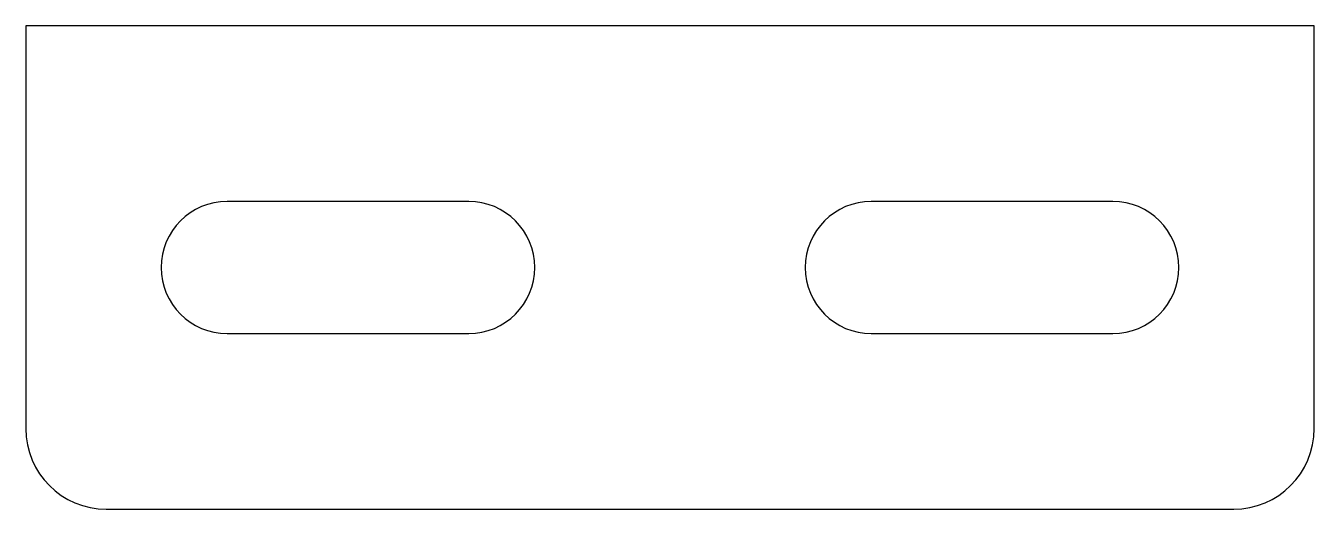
# Model space of a CAD drawing. Header units: millimetres. Extents: x -40 to 40, y -15 to 15.
import ezdxf

# ---------------------------------------------------------------- set-up
doc = ezdxf.new("R2010")
doc.units = ezdxf.units.MM

msp = doc.modelspace()

# ---------------------------------------------------------------- linework, layer by layer
at = {"color": 7, "linetype": 'Continuous', "lineweight": 25}
for p, q in [((-40, 15), (-40, -10)), ((40, 15), (-40, 15)), ((40, -10), (40, 15)), ((-12.5, 4.1), (-27.5, 4.1)), ((27.5, 4.1), (12.5, 4.1)), ((-27.5, -4.1), (-12.5, -4.1)), ((12.5, -4.1), (27.5, -4.1)), ((-35, -15), (35, -15))]:
    msp.add_line(p, q, dxfattribs=at)
for centre, radius, start, end in [((-27.5, 0), 4.1, 90, 270), ((-12.5, 0), 4.1, 270, 90), ((12.5, 0), 4.1, 90, 270), ((27.5, 0), 4.1, 270, 90), ((-35, -10), 5, 180, 270), ((35, -10), 5, 270, 0)]:
    msp.add_arc(centre, radius, start, end, dxfattribs=at)

doc.saveas('drawing.dxf')
